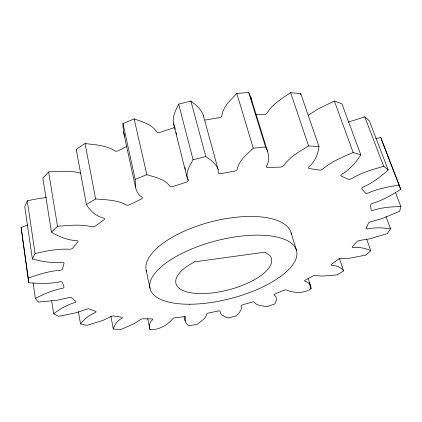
<?xml version="1.0" encoding="UTF-8"?>
<svg xmlns="http://www.w3.org/2000/svg" width="422" height="422" viewBox="0 0 422 422"><rect width="100%" height="100%" fill="white"/><g stroke="black" fill="none" stroke-linecap="round" stroke-linejoin="round"><path stroke-width="0.63" d="M310.787 286.638C310.086 283.837 307.649 281.717 304.811 281.263A1.978 0.707 -16.7 0 1 305.338 280.113L313.018 275.93A1.994 0.712 -16.9 0 1 315.725 275.334L318.547 275.893L322.756 276.062L337.162 274.886L343.619 270.913C340.823 267.268 336.223 265.354 331.697 265.28A2.041 0.744 -17.5 0 1 331.597 264.214L337.953 259.519A2.063 0.754 -17.8 0 1 340.733 258.612L349.395 258.243L365.61 255.141L370.785 250.742C365.373 248.099 359.222 246.975 353.225 247.582A2.126 0.791 -18.3 0 1 352.454 246.67L357.028 241.642A2.152 0.812 -18.6 0 1 359.75 240.44L369.767 238.815L387.169 233.635L390.63 228.972C383.07 227.622 375.232 227.321 367.689 228.914A2.226 0.86 -19.1 0 1 366.201 228.233L368.501 223.127A2.258 0.881 -19.2 0 1 370.991 221.65L381.942 218.643L399.65 211.301L400.9 206.611C391.6 206.685 382.168 207.424 373.264 210.277A2.342 0.939 -19.6 0 1 371.07 209.924L370.621 205.066A2.374 0.965 -19.7 0 1 372.668 203.362C382.701 200.313 391.848 194.969 400.705 189.467L399.259 185.1C388.725 186.693 378.065 188.639 368.269 192.996A2.453 1.034 -19.9 0 1 365.426 193.049L361.86 188.856A2.485 1.066 -20 0 1 363.236 187.015C372.573 183.021 380.686 176.676 388.193 169.934L383.688 166.321C372.663 169.465 361.401 172.667 351.526 178.664A2.564 1.139 -19.9 0 1 348.187 179.192L341.356 176.132A2.59 1.166 -19.8 0 1 341.831 174.286C349.738 169.633 355.92 162.544 360.826 154.89L353.177 152.516C342.664 157.084 331.634 161.404 322.867 169.011A2.653 1.24 -19.3 0 1 319.29 170.05L309.437 168.563A2.674 1.266 -19 0 1 308.851 166.875C314.838 161.863 318.093 154.241 319.006 146.613L308.587 145.922C299.747 151.572 289.782 156.726 283.689 165.582A2.717 1.324 -18 0 1 280.229 167.091L268.07 167.502A2.732 1.34 -17.6 0 1 266.372 166.152C270.444 160.402 268.714 152.658 265.538 146.935L253.279 148.185C247.15 154.304 238.852 160.27 237.206 169.327A2.754 1.377 -16.2 0 1 234.252 171.205L220.975 173.59A2.759 1.387 -15.6 0 1 218.279 172.73L218.121 169.47L203.293 115.354C201.268 109.187 195.94 104.841 190.913 101.095L178.659 104.123C175.499 110.648 170.899 118.814 174.486 126.078A2.664 1.509 -13.9 0 1 172.508 128.235L160.038 132.329A2.659 1.503 -13.1 0 1 156.71 131.917C151.973 124.147 142.098 121.858 134.149 118.867L122.987 123.583L122.923 125.144L123.467 131.87L135.494 187.052C136.248 191.108 138.284 195.133 142.045 197.158A2.738 1.35 -11.9 0 1 141.038 199.189L129.834 204.617A2.727 1.335 -11.4 0 1 126.088 204.897C116.905 199.738 105.838 199.886 95.636 198.978L86.41 204.586C90.213 211.005 96.279 216.439 103.706 218.095A2.685 1.277 -10.4 0 1 103.844 219.904L95.446 225.965A2.664 1.255 -10.1 0 1 91.774 226.735C80.57 224.019 68.865 225.432 57.524 226.313L51.463 232.137C59.038 236.768 67.599 240.213 76.556 240.624A2.606 1.182 -9.5 0 1 77.727 242.07L72.7 248.125A2.579 1.155 -9.4 0 1 69.435 249.249C57.835 248.558 46.33 251.095 35.063 253.522L32.367 258.976C42.015 261.508 52.043 263.333 62.05 262.463A2.5 1.081 -9.2 0 1 64.038 263.476L62.44 268.993A2.474 1.05 -9.2 0 1 59.819 270.317C48.947 271.109 38.471 274.506 28.258 278.103L28.675 282.772C39.061 283.505 49.643 283.911 59.919 281.849A2.39 0.981 -9.4 0 1 62.467 282.408L63.996 287.034A2.358 0.955 -9.5 0 1 62.124 288.416C52.692 290.162 43.809 294.065 35.332 298.449L38.344 302.105L57.513 300.206L68.733 297.637A2.274 0.891 -9.9 0 1 71.592 297.774L75.733 301.297A2.247 0.87 -10 0 1 74.641 302.632C66.982 304.874 59.977 308.962 53.668 313.783L58.69 316.347L76.683 312.618L86.484 309.247A2.168 0.823 -10.5 0 1 89.443 309.02L95.615 311.367A2.142 0.802 -10.7 0 1 95.272 312.57C89.453 314.965 84.347 318.974 80.491 323.927L86.969 325.415L103.005 320.372L111.044 316.526A2.078 0.765 -11.3 0 1 113.94 315.999L121.589 317.18A2.057 0.749 -11.5 0 1 121.921 318.193C117.775 320.493 114.415 324.397 113.302 329.06L120.75 329.529L134.333 323.627L140.431 319.57A2.004 0.717 -12.2 0 1 143.127 318.81L151.756 318.879A1.989 0.712 -12.4 0 1 152.685 319.665C149.662 321.859 148.454 326.085 149.968 329.519C158.741 330.289 167.312 325.146 172.883 318.636A1.952 0.691 -13 0 1 175.283 317.687L184.461 316.732A1.941 0.686 -13.3 0 1 185.907 317.27C183.533 320.203 186.234 323.943 188.755 325.705L197.037 324.391C200.545 321.411 205.825 318.895 206.88 314.01A1.925 0.675 -13.9 0 1 208.906 312.939L218.243 311.03A1.92 0.67 -14.2 0 1 220.126 311.304C219.925 315.403 225.253 316.664 228.186 317.988L236.431 315.899C238.504 313.256 242.84 309.795 241.057 306.013A1.92 0.67 -14.9 0 1 242.645 304.869L251.792 302.105A1.92 0.675 -15.1 0 1 254.028 302.099C256.898 305.987 262.674 305.728 266.947 306.715L274.886 303.924C276.326 301.282 277.565 296.677 274.136 294.983A1.936 0.68 -15.8 0 1 275.218 293.807L283.821 290.278A1.946 0.686 -16 0 1 286.338 289.983C294.065 293.269 303.935 293.554 311.093 288.806L310.787 286.638L308.255 278.478M122.987 123.583L135.198 179.376L135.494 187.052M300.686 94.697L300.77 93.684L290.584 92.634C282.086 98.468 272.443 103.976 267.036 113.091A2.627 1.44 -18.7 0 1 263.713 114.62L255.822 114.678M46.446 197.48L35.253 199.142L27.293 200.814L24.771 206.664L32.367 258.976M218.121 169.47C216.127 163.636 210.715 159.843 205.794 156.567L193.086 159.727C189.837 165.672 184.641 173.326 188.18 180.231A2.759 1.387 -14 0 1 186.086 182.288L173.141 186.44A2.759 1.382 -13.4 0 1 169.728 186.149C164.685 178.764 154.732 177.272 146.819 174.682L135.198 179.376M80.781 173.178C70.342 170.277 59.275 171.369 48.614 171.965L42.844 178.1L51.463 232.137M267.485 151.224L250.742 97.144L248.695 92.471L236.811 93.462C230.871 99.919 222.995 106.513 221.867 115.765A2.659 1.498 -16.5 0 1 219.05 117.701L206.2 119.885A2.664 1.503 -15.8 0 1 204.897 119.938M308.482 115.153L318.056 108.923L334.366 101.043L341.936 103.828L360.826 154.89M86.41 204.586L76.213 149.33L85.049 143.554C95.071 144.799 106.049 145.157 114.768 150.87A2.632 1.451 -10.8 0 0 118.397 150.675L126.89 146.313M28.675 282.772L21.1 227.384L27.942 224.942M348.219 122.137L364.787 116.847L369.356 120.892L388.193 169.934M375.717 138.395L380.881 137.656L399.259 185.1M76.213 149.33L76.704 150.211M382.496 142.441L400.705 189.467M395.477 192.464L400.9 206.611M364.787 116.847L383.688 166.321M386.04 216.623L390.63 228.972M334.366 101.043L353.177 152.516M124.696 136.069L123.467 131.87M366.649 239.063L370.785 250.742M300.77 93.684L319.006 146.613M290.584 92.634L308.587 145.922M380.881 137.656L382.29 141.839M339.504 258.58L343.619 270.913M309.157 282.561L311.093 288.806M248.695 92.471L265.538 146.935M291.064 232.712L296.502 250.341M236.811 93.462L253.279 148.185M250.742 97.144L251.892 101.713M190.913 101.095L205.794 156.567M178.659 104.123L193.086 159.727M174.808 127.349L175.294 129.264M176.095 132.45L176.581 134.36M184.957 167.492L185.443 169.401M187.859 178.96L188.18 180.231M173.426 123.388L187.162 177.767M184.082 316.468L185.11 320.936M134.149 118.867L146.819 174.682M146.149 270.249L150.005 288.305M147.695 318.599L149.968 329.519M203.293 115.354L203.415 115.955M85.049 143.554L95.636 198.978M110.902 316.22L113.302 329.06M78.429 311.642L80.491 323.927M48.614 171.965L57.524 226.313M51.684 300.865L53.668 313.783M27.293 200.814L35.063 253.522M33.101 282.898L35.332 298.449M21.1 227.384L28.258 278.103M146.561 271.721A74.858 31.001 -14.6 0 1 211.717 221.671A74.858 31.001 -14.6 0 1 291.47 234.706M194.284 261.893L185.944 267.057A49.337 19.365 -14.6 0 0 214.724 292.62A49.337 19.365 -14.6 0 0 269.732 255.415L265.106 252.145L194.284 261.893M189.499 304.236A75.675 29.767 -14.6 0 0 296.882 252.261A75.675 29.767 -14.6 0 0 183.654 252.567A75.675 29.767 -14.6 0 0 189.499 304.236"/></g></svg>
